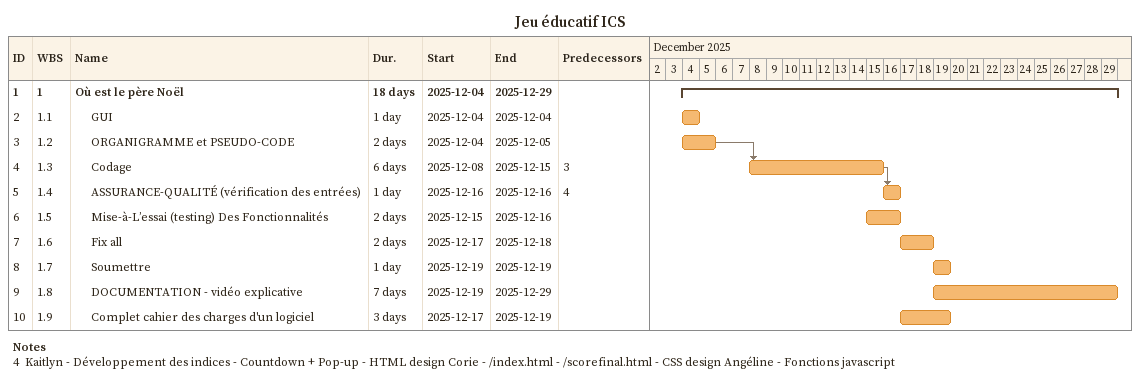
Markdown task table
Jeu éducatif ICS

| ID | WBS | Task | Duration | Start | Finish | Predecessors |
|---|---|---|---|---|---|---|
| 1 | 1 | **Où est le père Noël** | 18d | 2025-12-04 | 2025-12-29 |  |
| 2 | 1.1 | GUI | 1d | 2025-12-04 | 2025-12-04 |  |
| 3 | 1.2 | ORGANIGRAMME et PSEUDO-CODE | 2d | 2025-12-04 | 2025-12-05 |  |
| 4 | 1.3 | Codage | 6d | 2025-12-08 | 2025-12-15 | 3 |
| 5 | 1.4 | ASSURANCE-QUALITÉ (vérification des entrées) | 1d | 2025-12-16 | 2025-12-16 | 4 |
| 6 | 1.5 | Mise-à-L’essai (testing) Des Fonctionnalités | 2d | 2025-12-15 | 2025-12-16 |  |
| 7 | 1.6 | Fix all | 2d | 2025-12-17 | 2025-12-18 |  |
| 8 | 1.7 | Soumettre | 1d | 2025-12-19 | 2025-12-19 |  |
| 9 | 1.8 | DOCUMENTATION - vidéo explicative | 7d | 2025-12-19 | 2025-12-29 |  |
| 10 | 1.9 | Complet cahier des charges d'un logiciel | 3d | 2025-12-17 | 2025-12-19 |  |

Notes
- 4: Kaitlyn - Développement des indices - Countdown + Pop-up - HTML design Corie - /index.html - /scorefinal.html - CSS design Angéline - Fonctions javascript
